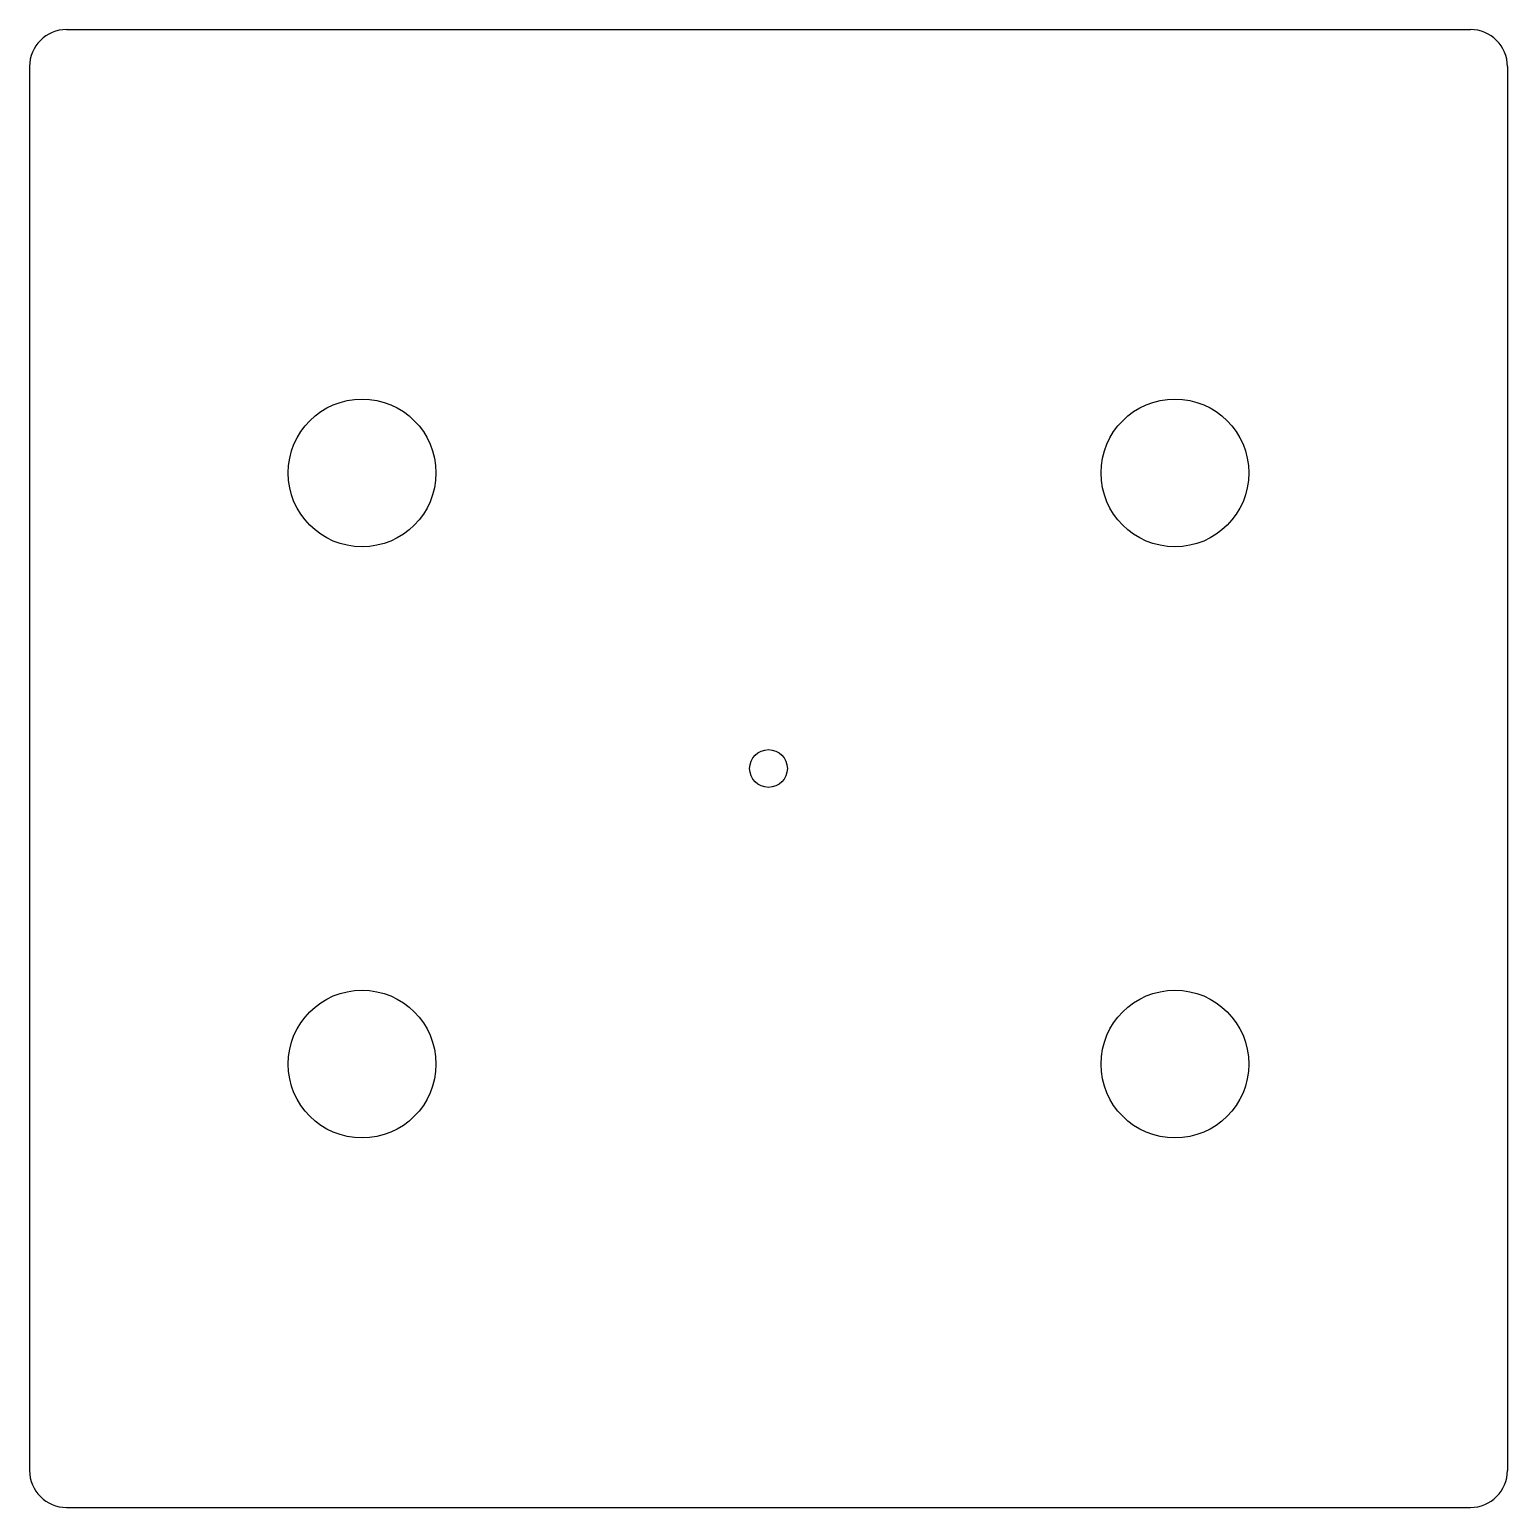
# Model space of a CAD drawing. Extents: x -100 to 100, y -100 to 100.
import ezdxf

# ---------------------------------------------------------------- set-up
doc = ezdxf.new("R2010")
doc.units = 0
doc.header["$MEASUREMENT"] = 0
doc.layers.add('VISIBLE', color=7, linetype='CONTINUOUS')

msp = doc.modelspace()

# ---------------------------------------------------------------- linework, layer by layer
at = {"layer": 'VISIBLE'}
for p, q in [((-95, 100), (95, 100)), ((-100, 95), (-100, -95)), ((100, 95), (100, -95)), ((-95, -100), (95, -100))]:
    msp.add_line(p, q, dxfattribs=at)
for centre, radius in [((-55, 40), 10), ((55, 40), 10), ((0, 0), 2.55), ((-55, -40), 10), ((55, -40), 10)]:
    msp.add_circle(centre, radius, dxfattribs=at)
for centre, start, end in [((-95, 95), 90, 180), ((95, 95), 0, 90), ((-95, -95), 180, 270), ((95, -95), 270, 0)]:
    msp.add_arc(centre, 5, start, end, dxfattribs=at)

doc.saveas('drawing.dxf')
